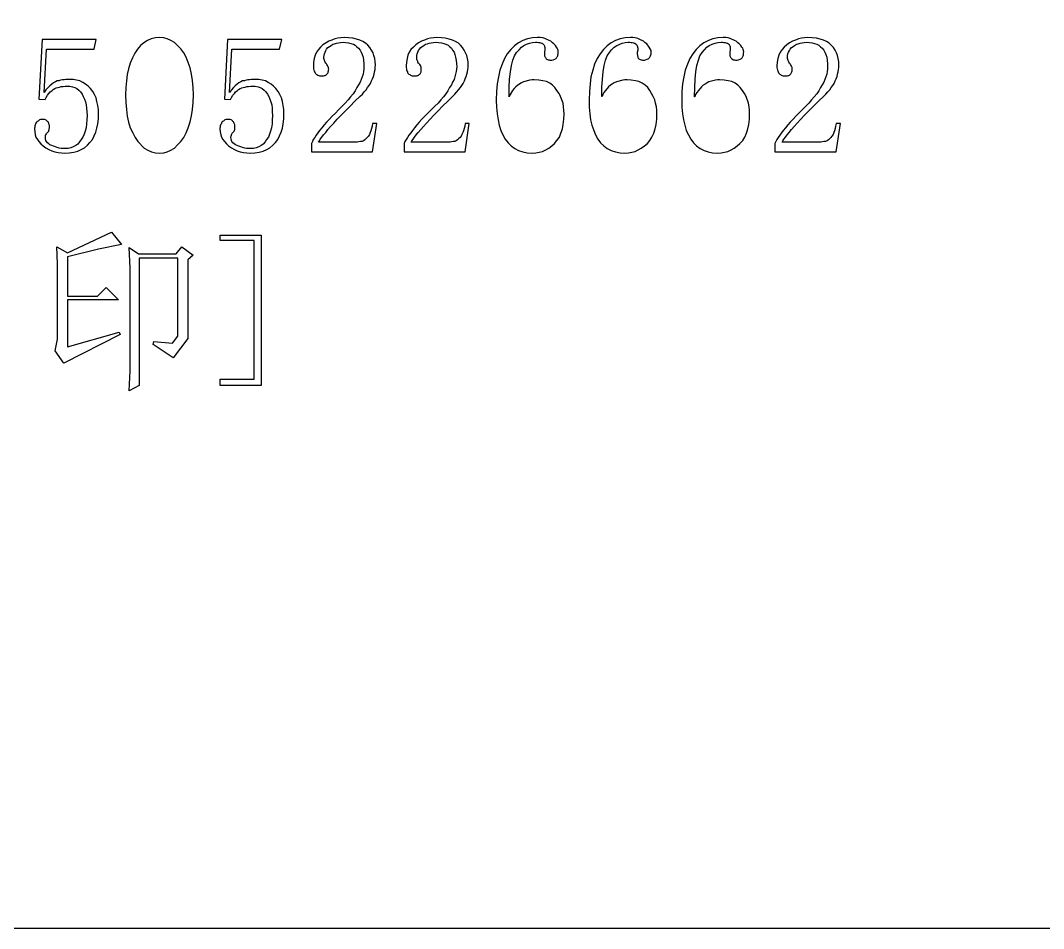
# Model space of a CAD drawing. Extents: x -275 to 275, y -225 to 225.
# Drawn here: x -241.34 to -207.62, y -225 to -195.06 of the extents above; entities that cross this region are included whole.
import ezdxf

# ---------------------------------------------------------------- set-up
doc = ezdxf.new("R2010")
doc.units = 0
doc.header["$MEASUREMENT"] = 0
doc.layers.get('0').update_dxf_attribs({"linetype": 'CONTINUOUS'})

msp = doc.modelspace()

# ---------------------------------------------------------------- linework, layer by layer
msp.add_lwpolyline([(-275.000039, 224, -0.414214), (-274.000039, 225), (-274.000039, 225), (273.999961, 225), (273.999961, 225, -0.414214), (274.999941, 224), (274.999941, 224), (274.999941, -224), (274.999941, -224, -0.414214), (273.999961, -225), (273.999961, -225), (-274.000039, -225), (-274.000039, -225, -0.414214), (-275.000039, -224), (-275.000039, -224), (-275.000039, 224)], format="xyb")
for points in [[(-239.6, -197.01), (-239.71, -197.01), (-239.71, -197.01), (-239.78, -197.01), (-239.78, -197.01), (-239.84, -197.01), (-239.84, -197.01), (-239.9, -197.02), (-239.9, -197.02), (-239.96, -197.02), (-239.96, -197.02), (-240.02, -197.03), (-240.02, -197.03), (-240.07, -197.05), (-240.07, -197.05), (-240.13, -197.06), (-240.13, -197.06), (-240.19, -197.09), (-240.19, -197.09), (-240.25, -197.12), (-240.25, -197.12), (-240.31, -197.16), (-240.31, -197.16), (-240.37, -197.22), (-240.37, -197.22), (-240.43, -197.28), (-240.43, -197.28), (-240.5, -197.35), (-240.5, -197.35), (-240.56, -197.44), (-240.56, -197.44), (-240.48, -196.01), (-240.48, -196.01), (-238.91, -196.01), (-238.91, -196.01), (-238.84, -195.69), (-238.84, -195.69), (-240.63, -195.69), (-240.63, -195.69), (-240.73, -197.66), (-240.73, -197.66), (-240.53, -197.67), (-240.53, -197.67), (-240.49, -197.6), (-240.49, -197.6), (-240.45, -197.53), (-240.45, -197.53), (-240.41, -197.47), (-240.41, -197.47), (-240.36, -197.42), (-240.36, -197.42), (-240.31, -197.38), (-240.31, -197.38), (-240.26, -197.34), (-240.26, -197.34), (-240.21, -197.31), (-240.21, -197.31), (-240.16, -197.29), (-240.16, -197.29), (-240.11, -197.27), (-240.11, -197.27), (-240.05, -197.26), (-240.05, -197.26), (-240, -197.24), (-240, -197.24), (-239.93, -197.24), (-239.93, -197.24), (-239.87, -197.23), (-239.87, -197.23), (-239.8, -197.23), (-239.8, -197.23), (-239.71, -197.23), (-239.71, -197.23), (-239.63, -197.25), (-239.63, -197.25), (-239.55, -197.28), (-239.55, -197.28), (-239.48, -197.31), (-239.48, -197.31), (-239.42, -197.36), (-239.42, -197.36), (-239.36, -197.42), (-239.36, -197.42), (-239.31, -197.49), (-239.31, -197.49), (-239.27, -197.57), (-239.27, -197.57), (-239.23, -197.66), (-239.23, -197.66), (-239.2, -197.75), (-239.2, -197.75), (-239.17, -197.85), (-239.17, -197.85), (-239.16, -197.96), (-239.16, -197.96), (-239.15, -198.08), (-239.15, -198.08), (-239.14, -198.2), (-239.14, -198.2), (-239.15, -198.34), (-239.15, -198.34), (-239.16, -198.47), (-239.16, -198.47), (-239.18, -198.6), (-239.18, -198.6), (-239.21, -198.71), (-239.21, -198.71), (-239.24, -198.81), (-239.24, -198.81), (-239.29, -198.91), (-239.29, -198.91), (-239.34, -198.99), (-239.34, -198.99), (-239.39, -199.07), (-239.39, -199.07), (-239.45, -199.14), (-239.45, -199.14), (-239.52, -199.19), (-239.52, -199.19), (-239.6, -199.23), (-239.6, -199.23), (-239.68, -199.26), (-239.68, -199.26), (-239.77, -199.28), (-239.77, -199.28), (-239.87, -199.28), (-239.87, -199.28), (-239.93, -199.28), (-239.93, -199.28), (-240, -199.28), (-240, -199.28), (-240.06, -199.27), (-240.06, -199.27), (-240.13, -199.25), (-240.13, -199.25), (-240.19, -199.23), (-240.19, -199.23), (-240.25, -199.21), (-240.25, -199.21), (-240.31, -199.19), (-240.31, -199.19), (-240.37, -199.16), (-240.37, -199.16), (-240.41, -199.13), (-240.41, -199.13), (-240.45, -199.1), (-240.45, -199.1), (-240.48, -199.06), (-240.48, -199.06), (-240.5, -199.02), (-240.5, -199.02), (-240.51, -198.97), (-240.51, -198.97), (-240.52, -198.92), (-240.52, -198.92), (-240.52, -198.9), (-240.52, -198.9), (-240.51, -198.88), (-240.51, -198.88), (-240.51, -198.85), (-240.51, -198.85), (-240.5, -198.83), (-240.5, -198.83), (-240.48, -198.8), (-240.48, -198.8), (-240.47, -198.78), (-240.47, -198.78), (-240.45, -198.76), (-240.45, -198.76), (-240.43, -198.74), (-240.43, -198.74), (-240.41, -198.71), (-240.41, -198.71), (-240.4, -198.69), (-240.4, -198.69), (-240.39, -198.66), (-240.39, -198.66), (-240.39, -198.63), (-240.39, -198.63), (-240.38, -198.6), (-240.38, -198.6), (-240.38, -198.56), (-240.38, -198.56), (-240.38, -198.54), (-240.38, -198.54), (-240.38, -198.52), (-240.38, -198.52), (-240.39, -198.5), (-240.39, -198.5), (-240.4, -198.48), (-240.4, -198.48), (-240.41, -198.46), (-240.41, -198.46), (-240.42, -198.43), (-240.42, -198.43), (-240.43, -198.41), (-240.43, -198.41), (-240.45, -198.39), (-240.45, -198.39), (-240.47, -198.37), (-240.47, -198.37), (-240.49, -198.35), (-240.49, -198.35), (-240.51, -198.34), (-240.51, -198.34), (-240.54, -198.33), (-240.54, -198.33), (-240.57, -198.33), (-240.57, -198.33), (-240.6, -198.33), (-240.6, -198.33), (-240.64, -198.33), (-240.64, -198.33), (-240.68, -198.33), (-240.68, -198.33), (-240.71, -198.34), (-240.71, -198.34), (-240.74, -198.36), (-240.74, -198.36), (-240.76, -198.38), (-240.76, -198.38), (-240.79, -198.4), (-240.79, -198.4), (-240.81, -198.42), (-240.81, -198.42), (-240.83, -198.45), (-240.83, -198.45), (-240.84, -198.48), (-240.84, -198.48), (-240.86, -198.51), (-240.86, -198.51), (-240.87, -198.54), (-240.87, -198.54), (-240.87, -198.58), (-240.87, -198.58), (-240.88, -198.61), (-240.88, -198.61), (-240.88, -198.64), (-240.88, -198.64), (-240.87, -198.74), (-240.87, -198.74), (-240.86, -198.83), (-240.86, -198.83), (-240.83, -198.91), (-240.83, -198.91), (-240.78, -198.99), (-240.78, -198.99), (-240.73, -199.06), (-240.73, -199.06), (-240.67, -199.13), (-240.67, -199.13), (-240.59, -199.2), (-240.59, -199.2), (-240.5, -199.26), (-240.5, -199.26), (-240.41, -199.32), (-240.41, -199.32), (-240.31, -199.36), (-240.31, -199.36), (-240.21, -199.39), (-240.21, -199.39), (-240.1, -199.42), (-240.1, -199.42), (-239.99, -199.43), (-239.99, -199.43), (-239.88, -199.44), (-239.88, -199.44), (-239.73, -199.43), (-239.73, -199.43), (-239.58, -199.41), (-239.58, -199.41), (-239.45, -199.37), (-239.45, -199.37), (-239.34, -199.32), (-239.34, -199.32), (-239.23, -199.26), (-239.23, -199.26), (-239.13, -199.18), (-239.13, -199.18), (-239.05, -199.09), (-239.05, -199.09), (-238.97, -198.99), (-238.97, -198.99), (-238.91, -198.87), (-238.91, -198.87), (-238.86, -198.75), (-238.86, -198.75), (-238.82, -198.61), (-238.82, -198.61), (-238.79, -198.47), (-238.79, -198.47), (-238.77, -198.31), (-238.77, -198.31), (-238.77, -198.14), (-238.77, -198.14), (-238.77, -198), (-238.77, -198), (-238.79, -197.87), (-238.79, -197.87), (-238.82, -197.74), (-238.82, -197.74), (-238.85, -197.62), (-238.85, -197.62), (-238.9, -197.51), (-238.9, -197.51), (-238.96, -197.41), (-238.96, -197.41), (-239.03, -197.31), (-239.03, -197.31), (-239.11, -197.23), (-239.11, -197.23), (-239.2, -197.16), (-239.2, -197.16), (-239.29, -197.11), (-239.29, -197.11), (-239.38, -197.06), (-239.38, -197.06), (-239.49, -197.03), (-239.49, -197.03), (-239.6, -197.01)], [(-236.75, -195.63), (-236.89, -195.64), (-236.89, -195.64), (-237.03, -195.67), (-237.03, -195.67), (-237.15, -195.73), (-237.15, -195.73), (-237.27, -195.8), (-237.27, -195.8), (-237.38, -195.89), (-237.38, -195.89), (-237.48, -196.01), (-237.48, -196.01), (-237.57, -196.14), (-237.57, -196.14), (-237.65, -196.3), (-237.65, -196.3), (-237.72, -196.47), (-237.72, -196.47), (-237.78, -196.66), (-237.78, -196.66), (-237.82, -196.85), (-237.82, -196.85), (-237.85, -197.06), (-237.85, -197.06), (-237.87, -197.28), (-237.87, -197.28), (-237.88, -197.52), (-237.88, -197.52), (-237.87, -197.77), (-237.87, -197.77), (-237.85, -198), (-237.85, -198), (-237.82, -198.22), (-237.82, -198.22), (-237.78, -198.42), (-237.78, -198.42), (-237.72, -198.6), (-237.72, -198.6), (-237.64, -198.77), (-237.64, -198.77), (-237.56, -198.92), (-237.56, -198.92), (-237.47, -199.06), (-237.47, -199.06), (-237.26, -199.27), (-237.26, -199.27), (-237.14, -199.34), (-237.14, -199.34), (-237.02, -199.39), (-237.02, -199.39), (-236.89, -199.43), (-236.89, -199.43), (-236.75, -199.44), (-236.75, -199.44), (-236.62, -199.43), (-236.62, -199.43), (-236.5, -199.39), (-236.5, -199.39), (-236.38, -199.34), (-236.38, -199.34), (-236.26, -199.27), (-236.26, -199.27), (-236.16, -199.17), (-236.16, -199.17), (-236.06, -199.06), (-236.06, -199.06), (-235.96, -198.92), (-235.96, -198.92), (-235.88, -198.77), (-235.88, -198.77), (-235.81, -198.6), (-235.81, -198.6), (-235.75, -198.41), (-235.75, -198.41), (-235.7, -198.21), (-235.7, -198.21), (-235.67, -198), (-235.67, -198), (-235.65, -197.77), (-235.65, -197.77), (-235.64, -197.52), (-235.64, -197.52), (-235.65, -197.27), (-235.65, -197.27), (-235.67, -197.04), (-235.67, -197.04), (-235.7, -196.83), (-235.7, -196.83), (-235.75, -196.63), (-235.75, -196.63), (-235.81, -196.45), (-235.81, -196.45), (-235.88, -196.28), (-235.88, -196.28), (-235.96, -196.13), (-235.96, -196.13), (-236.06, -196), (-236.06, -196), (-236.16, -195.89), (-236.16, -195.89), (-236.26, -195.79), (-236.26, -195.79), (-236.38, -195.72), (-236.38, -195.72), (-236.5, -195.67), (-236.5, -195.67), (-236.62, -195.64), (-236.62, -195.64), (-236.75, -195.63)], [(-233.49, -197.01), (-233.6, -197.01), (-233.6, -197.01), (-233.66, -197.01), (-233.66, -197.01), (-233.73, -197.01), (-233.73, -197.01), (-233.79, -197.02), (-233.79, -197.02), (-233.85, -197.02), (-233.85, -197.02), (-233.9, -197.03), (-233.9, -197.03), (-233.96, -197.05), (-233.96, -197.05), (-234.02, -197.06), (-234.02, -197.06), (-234.08, -197.09), (-234.08, -197.09), (-234.14, -197.12), (-234.14, -197.12), (-234.2, -197.16), (-234.2, -197.16), (-234.26, -197.22), (-234.26, -197.22), (-234.32, -197.28), (-234.32, -197.28), (-234.39, -197.35), (-234.39, -197.35), (-234.45, -197.44), (-234.45, -197.44), (-234.37, -196.01), (-234.37, -196.01), (-232.8, -196.01), (-232.8, -196.01), (-232.73, -195.69), (-232.73, -195.69), (-234.52, -195.69), (-234.52, -195.69), (-234.62, -197.66), (-234.62, -197.66), (-234.42, -197.67), (-234.42, -197.67), (-234.38, -197.6), (-234.38, -197.6), (-234.34, -197.53), (-234.34, -197.53), (-234.29, -197.47), (-234.29, -197.47), (-234.25, -197.42), (-234.25, -197.42), (-234.2, -197.38), (-234.2, -197.38), (-234.15, -197.34), (-234.15, -197.34), (-234.1, -197.31), (-234.1, -197.31), (-234.05, -197.29), (-234.05, -197.29), (-234, -197.27), (-234, -197.27), (-233.94, -197.26), (-233.94, -197.26), (-233.88, -197.24), (-233.88, -197.24), (-233.82, -197.24), (-233.82, -197.24), (-233.75, -197.23), (-233.75, -197.23), (-233.68, -197.23), (-233.68, -197.23), (-233.6, -197.23), (-233.6, -197.23), (-233.51, -197.25), (-233.51, -197.25), (-233.44, -197.28), (-233.44, -197.28), (-233.37, -197.31), (-233.37, -197.31), (-233.31, -197.36), (-233.31, -197.36), (-233.25, -197.42), (-233.25, -197.42), (-233.2, -197.49), (-233.2, -197.49), (-233.15, -197.57), (-233.15, -197.57), (-233.12, -197.66), (-233.12, -197.66), (-233.09, -197.75), (-233.09, -197.75), (-233.06, -197.85), (-233.06, -197.85), (-233.05, -197.96), (-233.05, -197.96), (-233.04, -198.08), (-233.04, -198.08), (-233.03, -198.2), (-233.03, -198.2), (-233.04, -198.34), (-233.04, -198.34), (-233.05, -198.47), (-233.05, -198.47), (-233.07, -198.6), (-233.07, -198.6), (-233.1, -198.71), (-233.1, -198.71), (-233.13, -198.81), (-233.13, -198.81), (-233.17, -198.91), (-233.17, -198.91), (-233.23, -198.99), (-233.23, -198.99), (-233.28, -199.07), (-233.28, -199.07), (-233.34, -199.14), (-233.34, -199.14), (-233.41, -199.19), (-233.41, -199.19), (-233.49, -199.23), (-233.49, -199.23), (-233.57, -199.26), (-233.57, -199.26), (-233.66, -199.28), (-233.66, -199.28), (-233.75, -199.28), (-233.75, -199.28), (-233.82, -199.28), (-233.82, -199.28), (-233.89, -199.28), (-233.89, -199.28), (-233.95, -199.27), (-233.95, -199.27), (-234.02, -199.25), (-234.02, -199.25), (-234.08, -199.23), (-234.08, -199.23), (-234.14, -199.21), (-234.14, -199.21), (-234.2, -199.19), (-234.2, -199.19), (-234.25, -199.16), (-234.25, -199.16), (-234.3, -199.13), (-234.3, -199.13), (-234.34, -199.1), (-234.34, -199.1), (-234.37, -199.06), (-234.37, -199.06), (-234.39, -199.02), (-234.39, -199.02), (-234.4, -198.97), (-234.4, -198.97), (-234.41, -198.92), (-234.41, -198.92), (-234.41, -198.9), (-234.41, -198.9), (-234.4, -198.88), (-234.4, -198.88), (-234.39, -198.85), (-234.39, -198.85), (-234.38, -198.83), (-234.38, -198.83), (-234.37, -198.8), (-234.37, -198.8), (-234.36, -198.78), (-234.36, -198.78), (-234.34, -198.76), (-234.34, -198.76), (-234.32, -198.74), (-234.32, -198.74), (-234.3, -198.71), (-234.3, -198.71), (-234.29, -198.69), (-234.29, -198.69), (-234.28, -198.66), (-234.28, -198.66), (-234.27, -198.63), (-234.27, -198.63), (-234.27, -198.6), (-234.27, -198.6), (-234.27, -198.56), (-234.27, -198.56), (-234.27, -198.54), (-234.27, -198.54), (-234.27, -198.52), (-234.27, -198.52), (-234.28, -198.5), (-234.28, -198.5), (-234.29, -198.48), (-234.29, -198.48), (-234.3, -198.46), (-234.3, -198.46), (-234.31, -198.43), (-234.31, -198.43), (-234.32, -198.41), (-234.32, -198.41), (-234.34, -198.39), (-234.34, -198.39), (-234.35, -198.37), (-234.35, -198.37), (-234.37, -198.35), (-234.37, -198.35), (-234.4, -198.34), (-234.4, -198.34), (-234.43, -198.33), (-234.43, -198.33), (-234.46, -198.33), (-234.46, -198.33), (-234.49, -198.33), (-234.49, -198.33), (-234.53, -198.33), (-234.53, -198.33), (-234.56, -198.33), (-234.56, -198.33), (-234.6, -198.34), (-234.6, -198.34), (-234.63, -198.36), (-234.63, -198.36), (-234.65, -198.38), (-234.65, -198.38), (-234.68, -198.4), (-234.68, -198.4), (-234.7, -198.42), (-234.7, -198.42), (-234.72, -198.45), (-234.72, -198.45), (-234.73, -198.48), (-234.73, -198.48), (-234.75, -198.51), (-234.75, -198.51), (-234.76, -198.54), (-234.76, -198.54), (-234.76, -198.58), (-234.76, -198.58), (-234.77, -198.61), (-234.77, -198.61), (-234.77, -198.64), (-234.77, -198.64), (-234.76, -198.74), (-234.76, -198.74), (-234.74, -198.83), (-234.74, -198.83), (-234.71, -198.91), (-234.71, -198.91), (-234.67, -198.99), (-234.67, -198.99), (-234.62, -199.06), (-234.62, -199.06), (-234.55, -199.13), (-234.55, -199.13), (-234.48, -199.2), (-234.48, -199.2), (-234.39, -199.26), (-234.39, -199.26), (-234.29, -199.32), (-234.29, -199.32), (-234.2, -199.36), (-234.2, -199.36), (-234.1, -199.39), (-234.1, -199.39), (-233.99, -199.42), (-233.99, -199.42), (-233.88, -199.43), (-233.88, -199.43), (-233.77, -199.44), (-233.77, -199.44), (-233.62, -199.43), (-233.62, -199.43), (-233.47, -199.41), (-233.47, -199.41), (-233.34, -199.37), (-233.34, -199.37), (-233.22, -199.32), (-233.22, -199.32), (-233.12, -199.26), (-233.12, -199.26), (-233.02, -199.18), (-233.02, -199.18), (-232.93, -199.09), (-232.93, -199.09), (-232.86, -198.99), (-232.86, -198.99), (-232.8, -198.87), (-232.8, -198.87), (-232.75, -198.75), (-232.75, -198.75), (-232.71, -198.61), (-232.71, -198.61), (-232.68, -198.47), (-232.68, -198.47), (-232.66, -198.31), (-232.66, -198.31), (-232.66, -198.14), (-232.66, -198.14), (-232.66, -198), (-232.66, -198), (-232.68, -197.87), (-232.68, -197.87), (-232.71, -197.74), (-232.71, -197.74), (-232.74, -197.62), (-232.74, -197.62), (-232.79, -197.51), (-232.79, -197.51), (-232.85, -197.41), (-232.85, -197.41), (-232.92, -197.31), (-232.92, -197.31), (-233, -197.23), (-233, -197.23), (-233.08, -197.16), (-233.08, -197.16), (-233.18, -197.11), (-233.18, -197.11), (-233.27, -197.06), (-233.27, -197.06), (-233.38, -197.03), (-233.38, -197.03), (-233.49, -197.01)], [(-230.02, -196.48), (-230.02, -196.59), (-230.02, -196.59), (-230.02, -196.67), (-230.02, -196.67), (-230.03, -196.75), (-230.03, -196.75), (-230.05, -196.84), (-230.05, -196.84), (-230.08, -196.92), (-230.08, -196.92), (-230.11, -197.01), (-230.11, -197.01), (-230.15, -197.1), (-230.15, -197.1), (-230.2, -197.19), (-230.2, -197.19), (-230.25, -197.28), (-230.25, -197.28), (-230.31, -197.38), (-230.31, -197.38), (-230.38, -197.48), (-230.38, -197.48), (-230.46, -197.58), (-230.46, -197.58), (-230.54, -197.68), (-230.54, -197.68), (-230.64, -197.79), (-230.64, -197.79), (-230.74, -197.89), (-230.74, -197.89), (-230.86, -198.01), (-230.86, -198.01), (-230.96, -198.12), (-230.96, -198.12), (-231.07, -198.22), (-231.07, -198.22), (-231.16, -198.32), (-231.16, -198.32), (-231.25, -198.42), (-231.25, -198.42), (-231.33, -198.51), (-231.33, -198.51), (-231.41, -198.6), (-231.41, -198.6), (-231.48, -198.69), (-231.48, -198.69), (-231.54, -198.77), (-231.54, -198.77), (-231.59, -198.85), (-231.59, -198.85), (-231.64, -198.92), (-231.64, -198.92), (-231.69, -198.99), (-231.69, -198.99), (-231.72, -199.06), (-231.72, -199.06), (-231.75, -199.12), (-231.75, -199.12), (-231.75, -199.39), (-231.75, -199.39), (-229.74, -199.39), (-229.74, -199.39), (-229.6, -198.46), (-229.6, -198.46), (-229.74, -198.46), (-229.74, -198.46), (-229.75, -198.55), (-229.75, -198.55), (-229.77, -198.63), (-229.77, -198.63), (-229.79, -198.7), (-229.79, -198.7), (-229.82, -198.76), (-229.82, -198.76), (-229.84, -198.82), (-229.84, -198.82), (-229.87, -198.88), (-229.87, -198.88), (-229.91, -198.92), (-229.91, -198.92), (-229.95, -198.96), (-229.95, -198.96), (-229.99, -199), (-229.99, -199), (-230.04, -199.03), (-230.04, -199.03), (-230.08, -199.05), (-230.08, -199.05), (-230.13, -199.06), (-230.13, -199.06), (-230.19, -199.07), (-230.19, -199.07), (-230.24, -199.08), (-230.24, -199.08), (-231.52, -199.08), (-231.52, -199.08), (-231.49, -199.03), (-231.49, -199.03), (-231.46, -198.98), (-231.46, -198.98), (-231.41, -198.91), (-231.41, -198.91), (-231.35, -198.84), (-231.35, -198.84), (-231.28, -198.76), (-231.28, -198.76), (-231.21, -198.66), (-231.21, -198.66), (-231.12, -198.56), (-231.12, -198.56), (-231.01, -198.45), (-231.01, -198.45), (-230.9, -198.32), (-230.9, -198.32), (-230.77, -198.19), (-230.77, -198.19), (-230.63, -198.04), (-230.63, -198.04), (-230.48, -197.89), (-230.48, -197.89), (-230.32, -197.73), (-230.32, -197.73), (-230.14, -197.56), (-230.14, -197.56), (-230.07, -197.49), (-230.07, -197.49), (-230.01, -197.42), (-230.01, -197.42), (-229.95, -197.35), (-229.95, -197.35), (-229.9, -197.28), (-229.9, -197.28), (-229.85, -197.21), (-229.85, -197.21), (-229.81, -197.14), (-229.81, -197.14), (-229.77, -197.06), (-229.77, -197.06), (-229.74, -196.99), (-229.74, -196.99), (-229.71, -196.91), (-229.71, -196.91), (-229.68, -196.84), (-229.68, -196.84), (-229.67, -196.76), (-229.67, -196.76), (-229.65, -196.68), (-229.65, -196.68), (-229.65, -196.61), (-229.65, -196.61), (-229.64, -196.53), (-229.64, -196.53), (-229.65, -196.43), (-229.65, -196.43), (-229.66, -196.32), (-229.66, -196.32), (-229.69, -196.22), (-229.69, -196.22), (-229.72, -196.13), (-229.72, -196.13), (-229.77, -196.04), (-229.77, -196.04), (-229.83, -195.96), (-229.83, -195.96), (-229.89, -195.88), (-229.89, -195.88), (-229.97, -195.81), (-229.97, -195.81), (-230.06, -195.76), (-230.06, -195.76), (-230.16, -195.71), (-230.16, -195.71), (-230.27, -195.68), (-230.27, -195.68), (-230.39, -195.65), (-230.39, -195.65), (-230.53, -195.64), (-230.53, -195.64), (-230.67, -195.63), (-230.67, -195.63), (-230.78, -195.64), (-230.78, -195.64), (-230.88, -195.65), (-230.88, -195.65), (-230.98, -195.67), (-230.98, -195.67), (-231.08, -195.71), (-231.08, -195.71), (-231.18, -195.75), (-231.18, -195.75), (-231.27, -195.8), (-231.27, -195.8), (-231.37, -195.87), (-231.37, -195.87), (-231.45, -195.94), (-231.45, -195.94), (-231.52, -196.02), (-231.52, -196.02), (-231.58, -196.11), (-231.58, -196.11), (-231.63, -196.21), (-231.63, -196.21), (-231.66, -196.32), (-231.66, -196.32), (-231.68, -196.44), (-231.68, -196.44), (-231.68, -196.56), (-231.68, -196.56), (-231.68, -196.61), (-231.68, -196.61), (-231.68, -196.66), (-231.68, -196.66), (-231.67, -196.7), (-231.67, -196.7), (-231.66, -196.73), (-231.66, -196.73), (-231.65, -196.76), (-231.65, -196.76), (-231.63, -196.79), (-231.63, -196.79), (-231.62, -196.81), (-231.62, -196.81), (-231.59, -196.83), (-231.59, -196.83), (-231.57, -196.85), (-231.57, -196.85), (-231.54, -196.87), (-231.54, -196.87), (-231.51, -196.88), (-231.51, -196.88), (-231.48, -196.89), (-231.48, -196.89), (-231.45, -196.89), (-231.45, -196.89), (-231.41, -196.89), (-231.41, -196.89), (-231.38, -196.89), (-231.38, -196.89), (-231.35, -196.89), (-231.35, -196.89), (-231.32, -196.88), (-231.32, -196.88), (-231.3, -196.88), (-231.3, -196.88), (-231.28, -196.87), (-231.28, -196.87), (-231.26, -196.85), (-231.26, -196.85), (-231.24, -196.84), (-231.24, -196.84), (-231.23, -196.82), (-231.23, -196.82), (-231.21, -196.8), (-231.21, -196.8), (-231.2, -196.78), (-231.2, -196.78), (-231.2, -196.76), (-231.2, -196.76), (-231.19, -196.73), (-231.19, -196.73), (-231.19, -196.7), (-231.19, -196.7), (-231.18, -196.67), (-231.18, -196.67), (-231.19, -196.65), (-231.19, -196.65), (-231.19, -196.62), (-231.19, -196.62), (-231.2, -196.6), (-231.2, -196.6), (-231.21, -196.57), (-231.21, -196.57), (-231.22, -196.55), (-231.22, -196.55), (-231.24, -196.52), (-231.24, -196.52), (-231.25, -196.49), (-231.25, -196.49), (-231.28, -196.47), (-231.28, -196.47), (-231.3, -196.44), (-231.3, -196.44), (-231.31, -196.41), (-231.31, -196.41), (-231.32, -196.38), (-231.32, -196.38), (-231.33, -196.35), (-231.33, -196.35), (-231.34, -196.32), (-231.34, -196.32), (-231.34, -196.28), (-231.34, -196.28), (-231.33, -196.22), (-231.33, -196.22), (-231.32, -196.16), (-231.32, -196.16), (-231.3, -196.11), (-231.3, -196.11), (-231.28, -196.06), (-231.28, -196.06), (-231.25, -196.01), (-231.25, -196.01), (-231.21, -195.96), (-231.21, -195.96), (-231.16, -195.92), (-231.16, -195.92), (-231.1, -195.89), (-231.1, -195.89), (-231.05, -195.85), (-231.05, -195.85), (-230.99, -195.83), (-230.99, -195.83), (-230.92, -195.81), (-230.92, -195.81), (-230.86, -195.8), (-230.86, -195.8), (-230.79, -195.79), (-230.79, -195.79), (-230.71, -195.78), (-230.71, -195.78), (-230.62, -195.79), (-230.62, -195.79), (-230.53, -195.8), (-230.53, -195.8), (-230.45, -195.82), (-230.45, -195.82), (-230.37, -195.85), (-230.37, -195.85), (-230.31, -195.88), (-230.31, -195.88), (-230.25, -195.93), (-230.25, -195.93), (-230.2, -195.98), (-230.2, -195.98), (-230.15, -196.04), (-230.15, -196.04), (-230.11, -196.11), (-230.11, -196.11), (-230.08, -196.19), (-230.08, -196.19), (-230.05, -196.28), (-230.05, -196.28), (-230.03, -196.38), (-230.03, -196.38), (-230.02, -196.48)], [(-226.97, -196.48), (-226.96, -196.59), (-226.96, -196.59), (-226.97, -196.67), (-226.97, -196.67), (-226.98, -196.75), (-226.98, -196.75), (-227, -196.84), (-227, -196.84), (-227.02, -196.92), (-227.02, -196.92), (-227.05, -197.01), (-227.05, -197.01), (-227.1, -197.1), (-227.1, -197.1), (-227.14, -197.19), (-227.14, -197.19), (-227.2, -197.28), (-227.2, -197.28), (-227.26, -197.38), (-227.26, -197.38), (-227.32, -197.48), (-227.32, -197.48), (-227.4, -197.58), (-227.4, -197.58), (-227.49, -197.68), (-227.49, -197.68), (-227.58, -197.79), (-227.58, -197.79), (-227.68, -197.89), (-227.68, -197.89), (-227.8, -198.01), (-227.8, -198.01), (-227.91, -198.12), (-227.91, -198.12), (-228.01, -198.22), (-228.01, -198.22), (-228.11, -198.32), (-228.11, -198.32), (-228.2, -198.42), (-228.2, -198.42), (-228.28, -198.51), (-228.28, -198.51), (-228.35, -198.6), (-228.35, -198.6), (-228.42, -198.69), (-228.42, -198.69), (-228.48, -198.77), (-228.48, -198.77), (-228.54, -198.85), (-228.54, -198.85), (-228.59, -198.92), (-228.59, -198.92), (-228.63, -198.99), (-228.63, -198.99), (-228.67, -199.06), (-228.67, -199.06), (-228.7, -199.12), (-228.7, -199.12), (-228.7, -199.39), (-228.7, -199.39), (-226.68, -199.39), (-226.68, -199.39), (-226.55, -198.46), (-226.55, -198.46), (-226.68, -198.46), (-226.68, -198.46), (-226.7, -198.55), (-226.7, -198.55), (-226.72, -198.63), (-226.72, -198.63), (-226.74, -198.7), (-226.74, -198.7), (-226.76, -198.76), (-226.76, -198.76), (-226.79, -198.82), (-226.79, -198.82), (-226.82, -198.88), (-226.82, -198.88), (-226.85, -198.92), (-226.85, -198.92), (-226.89, -198.96), (-226.89, -198.96), (-226.94, -199), (-226.94, -199), (-226.98, -199.03), (-226.98, -199.03), (-227.03, -199.05), (-227.03, -199.05), (-227.08, -199.06), (-227.08, -199.06), (-227.13, -199.07), (-227.13, -199.07), (-227.18, -199.08), (-227.18, -199.08), (-228.46, -199.08), (-228.46, -199.08), (-228.44, -199.03), (-228.44, -199.03), (-228.4, -198.98), (-228.4, -198.98), (-228.35, -198.91), (-228.35, -198.91), (-228.3, -198.84), (-228.3, -198.84), (-228.23, -198.76), (-228.23, -198.76), (-228.15, -198.66), (-228.15, -198.66), (-228.06, -198.56), (-228.06, -198.56), (-227.96, -198.45), (-227.96, -198.45), (-227.84, -198.32), (-227.84, -198.32), (-227.72, -198.19), (-227.72, -198.19), (-227.58, -198.04), (-227.58, -198.04), (-227.43, -197.89), (-227.43, -197.89), (-227.26, -197.73), (-227.26, -197.73), (-227.09, -197.56), (-227.09, -197.56), (-227.02, -197.49), (-227.02, -197.49), (-226.96, -197.42), (-226.96, -197.42), (-226.9, -197.35), (-226.9, -197.35), (-226.84, -197.28), (-226.84, -197.28), (-226.79, -197.21), (-226.79, -197.21), (-226.75, -197.14), (-226.75, -197.14), (-226.71, -197.06), (-226.71, -197.06), (-226.68, -196.99), (-226.68, -196.99), (-226.65, -196.91), (-226.65, -196.91), (-226.63, -196.84), (-226.63, -196.84), (-226.61, -196.76), (-226.61, -196.76), (-226.6, -196.68), (-226.6, -196.68), (-226.59, -196.61), (-226.59, -196.61), (-226.59, -196.53), (-226.59, -196.53), (-226.59, -196.43), (-226.59, -196.43), (-226.61, -196.32), (-226.61, -196.32), (-226.63, -196.22), (-226.63, -196.22), (-226.67, -196.13), (-226.67, -196.13), (-226.72, -196.04), (-226.72, -196.04), (-226.77, -195.96), (-226.77, -195.96), (-226.84, -195.88), (-226.84, -195.88), (-226.91, -195.81), (-226.91, -195.81), (-227, -195.76), (-227, -195.76), (-227.1, -195.71), (-227.1, -195.71), (-227.21, -195.68), (-227.21, -195.68), (-227.34, -195.65), (-227.34, -195.65), (-227.47, -195.64), (-227.47, -195.64), (-227.62, -195.63), (-227.62, -195.63), (-227.72, -195.64), (-227.72, -195.64), (-227.83, -195.65), (-227.83, -195.65), (-227.93, -195.67), (-227.93, -195.67), (-228.03, -195.71), (-228.03, -195.71), (-228.12, -195.75), (-228.12, -195.75), (-228.22, -195.8), (-228.22, -195.8), (-228.31, -195.87), (-228.31, -195.87), (-228.39, -195.94), (-228.39, -195.94), (-228.47, -196.02), (-228.47, -196.02), (-228.53, -196.11), (-228.53, -196.11), (-228.57, -196.21), (-228.57, -196.21), (-228.6, -196.32), (-228.6, -196.32), (-228.62, -196.44), (-228.62, -196.44), (-228.63, -196.56), (-228.63, -196.56), (-228.63, -196.61), (-228.63, -196.61), (-228.62, -196.66), (-228.62, -196.66), (-228.62, -196.7), (-228.62, -196.7), (-228.61, -196.73), (-228.61, -196.73), (-228.59, -196.76), (-228.59, -196.76), (-228.58, -196.79), (-228.58, -196.79), (-228.56, -196.81), (-228.56, -196.81), (-228.54, -196.83), (-228.54, -196.83), (-228.51, -196.85), (-228.51, -196.85), (-228.49, -196.87), (-228.49, -196.87), (-228.46, -196.88), (-228.46, -196.88), (-228.43, -196.89), (-228.43, -196.89), (-228.39, -196.89), (-228.39, -196.89), (-228.35, -196.89), (-228.35, -196.89), (-228.32, -196.89), (-228.32, -196.89), (-228.29, -196.89), (-228.29, -196.89), (-228.27, -196.88), (-228.27, -196.88), (-228.24, -196.88), (-228.24, -196.88), (-228.22, -196.87), (-228.22, -196.87), (-228.2, -196.85), (-228.2, -196.85), (-228.18, -196.84), (-228.18, -196.84), (-228.17, -196.82), (-228.17, -196.82), (-228.16, -196.8), (-228.16, -196.8), (-228.15, -196.78), (-228.15, -196.78), (-228.14, -196.76), (-228.14, -196.76), (-228.13, -196.73), (-228.13, -196.73), (-228.13, -196.7), (-228.13, -196.7), (-228.13, -196.67), (-228.13, -196.67), (-228.13, -196.65), (-228.13, -196.65), (-228.14, -196.62), (-228.14, -196.62), (-228.14, -196.6), (-228.14, -196.6), (-228.15, -196.57), (-228.15, -196.57), (-228.16, -196.55), (-228.16, -196.55), (-228.18, -196.52), (-228.18, -196.52), (-228.2, -196.49), (-228.2, -196.49), (-228.22, -196.47), (-228.22, -196.47), (-228.24, -196.44), (-228.24, -196.44), (-228.25, -196.41), (-228.25, -196.41), (-228.27, -196.38), (-228.27, -196.38), (-228.28, -196.35), (-228.28, -196.35), (-228.28, -196.32), (-228.28, -196.32), (-228.28, -196.28), (-228.28, -196.28), (-228.28, -196.22), (-228.28, -196.22), (-228.27, -196.16), (-228.27, -196.16), (-228.25, -196.11), (-228.25, -196.11), (-228.22, -196.06), (-228.22, -196.06), (-228.19, -196.01), (-228.19, -196.01), (-228.15, -195.96), (-228.15, -195.96), (-228.1, -195.92), (-228.1, -195.92), (-228.05, -195.89), (-228.05, -195.89), (-227.99, -195.85), (-227.99, -195.85), (-227.93, -195.83), (-227.93, -195.83), (-227.87, -195.81), (-227.87, -195.81), (-227.8, -195.8), (-227.8, -195.8), (-227.73, -195.79), (-227.73, -195.79), (-227.66, -195.78), (-227.66, -195.78), (-227.56, -195.79), (-227.56, -195.79), (-227.47, -195.8), (-227.47, -195.8), (-227.39, -195.82), (-227.39, -195.82), (-227.32, -195.85), (-227.32, -195.85), (-227.25, -195.88), (-227.25, -195.88), (-227.19, -195.93), (-227.19, -195.93), (-227.14, -195.98), (-227.14, -195.98), (-227.1, -196.04), (-227.1, -196.04), (-227.05, -196.11), (-227.05, -196.11), (-227.02, -196.19), (-227.02, -196.19), (-227, -196.28), (-227, -196.28), (-226.98, -196.38), (-226.98, -196.38), (-226.97, -196.48)], [(-224.21, -195.63), (-224.3, -195.63), (-224.3, -195.63), (-224.47, -195.64), (-224.47, -195.64), (-224.63, -195.67), (-224.63, -195.67), (-224.79, -195.73), (-224.79, -195.73), (-224.93, -195.8), (-224.93, -195.8), (-225.06, -195.9), (-225.06, -195.9), (-225.18, -196.02), (-225.18, -196.02), (-225.3, -196.16), (-225.3, -196.16), (-225.39, -196.32), (-225.39, -196.32), (-225.47, -196.5), (-225.47, -196.5), (-225.54, -196.7), (-225.54, -196.7), (-225.59, -196.92), (-225.59, -196.92), (-225.63, -197.15), (-225.63, -197.15), (-225.65, -197.41), (-225.65, -197.41), (-225.66, -197.69), (-225.66, -197.69), (-225.65, -197.92), (-225.65, -197.92), (-225.63, -198.14), (-225.63, -198.14), (-225.6, -198.34), (-225.6, -198.34), (-225.56, -198.52), (-225.56, -198.52), (-225.51, -198.69), (-225.51, -198.69), (-225.44, -198.84), (-225.44, -198.84), (-225.37, -198.98), (-225.37, -198.98), (-225.27, -199.1), (-225.27, -199.1), (-225.17, -199.2), (-225.17, -199.2), (-225.05, -199.29), (-225.05, -199.29), (-224.93, -199.35), (-224.93, -199.35), (-224.79, -199.4), (-224.79, -199.4), (-224.64, -199.43), (-224.64, -199.43), (-224.48, -199.44), (-224.48, -199.44), (-224.36, -199.43), (-224.36, -199.43), (-224.25, -199.41), (-224.25, -199.41), (-224.14, -199.38), (-224.14, -199.38), (-224.03, -199.33), (-224.03, -199.33), (-223.93, -199.27), (-223.93, -199.27), (-223.83, -199.2), (-223.83, -199.2), (-223.74, -199.12), (-223.74, -199.12), (-223.66, -199.02), (-223.66, -199.02), (-223.58, -198.91), (-223.58, -198.91), (-223.53, -198.78), (-223.53, -198.78), (-223.48, -198.64), (-223.48, -198.64), (-223.45, -198.49), (-223.45, -198.49), (-223.43, -198.32), (-223.43, -198.32), (-223.42, -198.14), (-223.42, -198.14), (-223.43, -198.02), (-223.43, -198.02), (-223.44, -197.91), (-223.44, -197.91), (-223.46, -197.79), (-223.46, -197.79), (-223.54, -197.57), (-223.54, -197.57), (-223.59, -197.47), (-223.59, -197.47), (-223.66, -197.37), (-223.66, -197.37), (-223.73, -197.28), (-223.73, -197.28), (-223.81, -197.2), (-223.81, -197.2), (-223.9, -197.13), (-223.9, -197.13), (-224.01, -197.08), (-224.01, -197.08), (-224.13, -197.05), (-224.13, -197.05), (-224.26, -197.03), (-224.26, -197.03), (-224.41, -197.02), (-224.41, -197.02), (-224.48, -197.02), (-224.48, -197.02), (-224.55, -197.03), (-224.55, -197.03), (-224.76, -197.09), (-224.76, -197.09), (-224.83, -197.12), (-224.83, -197.12), (-224.95, -197.2), (-224.95, -197.2), (-225.01, -197.25), (-225.01, -197.25), (-225.07, -197.31), (-225.07, -197.31), (-225.12, -197.37), (-225.12, -197.37), (-225.2, -197.51), (-225.2, -197.51), (-225.23, -197.58), (-225.23, -197.58), (-225.24, -197.58), (-225.24, -197.58), (-225.24, -197.28), (-225.24, -197.28), (-225.22, -197), (-225.22, -197), (-225.19, -196.76), (-225.19, -196.76), (-225.16, -196.55), (-225.16, -196.55), (-225.11, -196.37), (-225.11, -196.37), (-225.06, -196.23), (-225.06, -196.23), (-224.99, -196.12), (-224.99, -196.12), (-224.91, -196.03), (-224.91, -196.03), (-224.83, -195.95), (-224.83, -195.95), (-224.75, -195.89), (-224.75, -195.89), (-224.66, -195.85), (-224.66, -195.85), (-224.56, -195.81), (-224.56, -195.81), (-224.47, -195.79), (-224.47, -195.79), (-224.37, -195.78), (-224.37, -195.78), (-224.32, -195.78), (-224.32, -195.78), (-224.27, -195.79), (-224.27, -195.79), (-224.23, -195.79), (-224.23, -195.79), (-224.17, -195.81), (-224.17, -195.81), (-224.15, -195.81), (-224.15, -195.81), (-224.13, -195.83), (-224.13, -195.83), (-224.11, -195.84), (-224.11, -195.84), (-224.1, -195.86), (-224.1, -195.86), (-224.08, -195.88), (-224.08, -195.88), (-224.07, -195.9), (-224.07, -195.9), (-224.07, -195.93), (-224.07, -195.93), (-224.06, -195.95), (-224.06, -195.95), (-224.06, -196.07), (-224.06, -196.07), (-224.07, -196.09), (-224.07, -196.09), (-224.07, -196.23), (-224.07, -196.23), (-224.06, -196.25), (-224.06, -196.25), (-224.05, -196.28), (-224.05, -196.28), (-224.04, -196.29), (-224.04, -196.29), (-224.02, -196.33), (-224.02, -196.33), (-224, -196.34), (-224, -196.34), (-223.97, -196.35), (-223.97, -196.35), (-223.95, -196.36), (-223.95, -196.36), (-223.92, -196.36), (-223.92, -196.36), (-223.9, -196.37), (-223.9, -196.37), (-223.83, -196.37), (-223.83, -196.37), (-223.79, -196.36), (-223.79, -196.36), (-223.73, -196.34), (-223.73, -196.34), (-223.69, -196.32), (-223.69, -196.32), (-223.67, -196.3), (-223.67, -196.3), (-223.66, -196.28), (-223.66, -196.28), (-223.64, -196.25), (-223.64, -196.25), (-223.63, -196.23), (-223.63, -196.23), (-223.63, -196.2), (-223.63, -196.2), (-223.62, -196.17), (-223.62, -196.17), (-223.62, -196.06), (-223.62, -196.06), (-223.63, -196.02), (-223.63, -196.02), (-223.65, -195.98), (-223.65, -195.98), (-223.68, -195.94), (-223.68, -195.94), (-223.71, -195.89), (-223.71, -195.89), (-223.76, -195.84), (-223.76, -195.84), (-223.81, -195.8), (-223.81, -195.8), (-223.86, -195.75), (-223.86, -195.75), (-223.92, -195.72), (-223.92, -195.72), (-224.06, -195.66), (-224.06, -195.66), (-224.13, -195.64), (-224.13, -195.64), (-224.21, -195.63)], [(-221.16, -195.63), (-221.24, -195.63), (-221.24, -195.63), (-221.41, -195.64), (-221.41, -195.64), (-221.58, -195.67), (-221.58, -195.67), (-221.73, -195.73), (-221.73, -195.73), (-221.87, -195.8), (-221.87, -195.8), (-222.01, -195.9), (-222.01, -195.9), (-222.13, -196.02), (-222.13, -196.02), (-222.24, -196.16), (-222.24, -196.16), (-222.34, -196.32), (-222.34, -196.32), (-222.42, -196.5), (-222.42, -196.5), (-222.48, -196.7), (-222.48, -196.7), (-222.54, -196.92), (-222.54, -196.92), (-222.57, -197.15), (-222.57, -197.15), (-222.59, -197.41), (-222.59, -197.41), (-222.6, -197.69), (-222.6, -197.69), (-222.6, -197.92), (-222.6, -197.92), (-222.58, -198.14), (-222.58, -198.14), (-222.55, -198.34), (-222.55, -198.34), (-222.51, -198.52), (-222.51, -198.52), (-222.45, -198.69), (-222.45, -198.69), (-222.39, -198.84), (-222.39, -198.84), (-222.31, -198.98), (-222.31, -198.98), (-222.22, -199.1), (-222.22, -199.1), (-222.11, -199.2), (-222.11, -199.2), (-222, -199.29), (-222, -199.29), (-221.87, -199.35), (-221.87, -199.35), (-221.73, -199.4), (-221.73, -199.4), (-221.58, -199.43), (-221.58, -199.43), (-221.42, -199.44), (-221.42, -199.44), (-221.3, -199.43), (-221.3, -199.43), (-221.19, -199.41), (-221.19, -199.41), (-221.08, -199.38), (-221.08, -199.38), (-220.98, -199.33), (-220.98, -199.33), (-220.88, -199.27), (-220.88, -199.27), (-220.78, -199.2), (-220.78, -199.2), (-220.68, -199.12), (-220.68, -199.12), (-220.6, -199.02), (-220.6, -199.02), (-220.53, -198.91), (-220.53, -198.91), (-220.47, -198.78), (-220.47, -198.78), (-220.42, -198.64), (-220.42, -198.64), (-220.39, -198.49), (-220.39, -198.49), (-220.37, -198.32), (-220.37, -198.32), (-220.37, -198.02), (-220.37, -198.02), (-220.38, -197.91), (-220.38, -197.91), (-220.41, -197.79), (-220.41, -197.79), (-220.44, -197.68), (-220.44, -197.68), (-220.49, -197.57), (-220.49, -197.57), (-220.54, -197.47), (-220.54, -197.47), (-220.6, -197.37), (-220.6, -197.37), (-220.67, -197.28), (-220.67, -197.28), (-220.75, -197.2), (-220.75, -197.2), (-220.85, -197.13), (-220.85, -197.13), (-220.96, -197.08), (-220.96, -197.08), (-221.07, -197.05), (-221.07, -197.05), (-221.21, -197.03), (-221.21, -197.03), (-221.35, -197.02), (-221.35, -197.02), (-221.42, -197.02), (-221.42, -197.02), (-221.49, -197.03), (-221.49, -197.03), (-221.7, -197.09), (-221.7, -197.09), (-221.77, -197.12), (-221.77, -197.12), (-221.84, -197.16), (-221.84, -197.16), (-221.9, -197.2), (-221.9, -197.2), (-221.96, -197.25), (-221.96, -197.25), (-222.06, -197.37), (-222.06, -197.37), (-222.11, -197.44), (-222.11, -197.44), (-222.15, -197.51), (-222.15, -197.51), (-222.17, -197.57), (-222.17, -197.57), (-222.18, -197.57), (-222.18, -197.57), (-222.18, -197.28), (-222.18, -197.28), (-222.16, -197), (-222.16, -197), (-222.14, -196.76), (-222.14, -196.76), (-222.1, -196.55), (-222.1, -196.55), (-222.06, -196.37), (-222.06, -196.37), (-222, -196.23), (-222, -196.23), (-221.93, -196.12), (-221.93, -196.12), (-221.86, -196.03), (-221.86, -196.03), (-221.78, -195.95), (-221.78, -195.95), (-221.69, -195.89), (-221.69, -195.89), (-221.51, -195.81), (-221.51, -195.81), (-221.41, -195.79), (-221.41, -195.79), (-221.31, -195.78), (-221.31, -195.78), (-221.26, -195.78), (-221.26, -195.78), (-221.22, -195.79), (-221.22, -195.79), (-221.18, -195.79), (-221.18, -195.79), (-221.14, -195.8), (-221.14, -195.8), (-221.12, -195.81), (-221.12, -195.81), (-221.09, -195.81), (-221.09, -195.81), (-221.04, -195.86), (-221.04, -195.86), (-221.02, -195.9), (-221.02, -195.9), (-221.01, -195.93), (-221.01, -195.93), (-221.01, -195.95), (-221.01, -195.95), (-221, -195.98), (-221, -195.98), (-221, -196.06), (-221, -196.06), (-221.01, -196.07), (-221.01, -196.07), (-221.01, -196.1), (-221.01, -196.1), (-221.02, -196.11), (-221.02, -196.11), (-221.02, -196.18), (-221.02, -196.18), (-221.01, -196.2), (-221.01, -196.2), (-221.01, -196.23), (-221.01, -196.23), (-221, -196.25), (-221, -196.25), (-221, -196.28), (-221, -196.28), (-220.99, -196.29), (-220.99, -196.29), (-220.98, -196.31), (-220.98, -196.31), (-220.96, -196.33), (-220.96, -196.33), (-220.92, -196.35), (-220.92, -196.35), (-220.89, -196.36), (-220.89, -196.36), (-220.87, -196.36), (-220.87, -196.36), (-220.84, -196.37), (-220.84, -196.37), (-220.77, -196.37), (-220.77, -196.37), (-220.65, -196.33), (-220.65, -196.33), (-220.63, -196.32), (-220.63, -196.32), (-220.62, -196.3), (-220.62, -196.3), (-220.6, -196.28), (-220.6, -196.28), (-220.59, -196.25), (-220.59, -196.25), (-220.58, -196.23), (-220.58, -196.23), (-220.56, -196.17), (-220.56, -196.17), (-220.56, -196.06), (-220.56, -196.06), (-220.62, -195.94), (-220.62, -195.94), (-220.7, -195.84), (-220.7, -195.84), (-220.75, -195.8), (-220.75, -195.8), (-220.81, -195.75), (-220.81, -195.75), (-220.93, -195.69), (-220.93, -195.69), (-221, -195.66), (-221, -195.66), (-221.08, -195.64), (-221.08, -195.64), (-221.16, -195.63)], [(-218.1, -195.63), (-218.18, -195.63), (-218.18, -195.63), (-218.36, -195.64), (-218.36, -195.64), (-218.52, -195.67), (-218.52, -195.67), (-218.67, -195.73), (-218.67, -195.73), (-218.82, -195.8), (-218.82, -195.8), (-218.95, -195.9), (-218.95, -195.9), (-219.07, -196.02), (-219.07, -196.02), (-219.18, -196.16), (-219.18, -196.16), (-219.28, -196.32), (-219.28, -196.32), (-219.36, -196.5), (-219.36, -196.5), (-219.43, -196.7), (-219.43, -196.7), (-219.48, -196.92), (-219.48, -196.92), (-219.52, -197.15), (-219.52, -197.15), (-219.54, -197.41), (-219.54, -197.41), (-219.55, -197.69), (-219.55, -197.69), (-219.54, -197.92), (-219.54, -197.92), (-219.52, -198.14), (-219.52, -198.14), (-219.49, -198.34), (-219.49, -198.34), (-219.45, -198.52), (-219.45, -198.52), (-219.4, -198.69), (-219.4, -198.69), (-219.33, -198.84), (-219.33, -198.84), (-219.25, -198.98), (-219.25, -198.98), (-219.16, -199.1), (-219.16, -199.1), (-219.06, -199.2), (-219.06, -199.2), (-218.94, -199.29), (-218.94, -199.29), (-218.81, -199.35), (-218.81, -199.35), (-218.68, -199.4), (-218.68, -199.4), (-218.53, -199.43), (-218.53, -199.43), (-218.37, -199.44), (-218.37, -199.44), (-218.25, -199.43), (-218.25, -199.43), (-218.14, -199.41), (-218.14, -199.41), (-218.03, -199.38), (-218.03, -199.38), (-217.92, -199.33), (-217.92, -199.33), (-217.82, -199.27), (-217.82, -199.27), (-217.72, -199.2), (-217.72, -199.2), (-217.63, -199.12), (-217.63, -199.12), (-217.54, -199.02), (-217.54, -199.02), (-217.47, -198.91), (-217.47, -198.91), (-217.41, -198.78), (-217.41, -198.78), (-217.37, -198.64), (-217.37, -198.64), (-217.34, -198.49), (-217.34, -198.49), (-217.32, -198.32), (-217.32, -198.32), (-217.31, -198.14), (-217.31, -198.14), (-217.31, -198.02), (-217.31, -198.02), (-217.33, -197.91), (-217.33, -197.91), (-217.35, -197.79), (-217.35, -197.79), (-217.43, -197.57), (-217.43, -197.57), (-217.48, -197.47), (-217.48, -197.47), (-217.55, -197.37), (-217.55, -197.37), (-217.62, -197.28), (-217.62, -197.28), (-217.7, -197.2), (-217.7, -197.2), (-217.79, -197.13), (-217.79, -197.13), (-217.9, -197.08), (-217.9, -197.08), (-218.02, -197.05), (-218.02, -197.05), (-218.15, -197.03), (-218.15, -197.03), (-218.3, -197.02), (-218.3, -197.02), (-218.37, -197.02), (-218.37, -197.02), (-218.44, -197.03), (-218.44, -197.03), (-218.65, -197.09), (-218.65, -197.09), (-218.71, -197.12), (-218.71, -197.12), (-218.78, -197.16), (-218.78, -197.16), (-218.84, -197.2), (-218.84, -197.2), (-218.9, -197.25), (-218.9, -197.25), (-219, -197.37), (-219, -197.37), (-219.05, -197.44), (-219.05, -197.44), (-219.09, -197.51), (-219.09, -197.51), (-219.12, -197.58), (-219.12, -197.58), (-219.13, -197.58), (-219.13, -197.58), (-219.12, -197.28), (-219.12, -197.28), (-219.11, -197), (-219.11, -197), (-219.08, -196.76), (-219.08, -196.76), (-219.05, -196.55), (-219.05, -196.55), (-219, -196.37), (-219, -196.37), (-218.95, -196.23), (-218.95, -196.23), (-218.88, -196.12), (-218.88, -196.12), (-218.8, -196.03), (-218.8, -196.03), (-218.72, -195.95), (-218.72, -195.95), (-218.64, -195.89), (-218.64, -195.89), (-218.55, -195.85), (-218.55, -195.85), (-218.45, -195.81), (-218.45, -195.81), (-218.36, -195.79), (-218.36, -195.79), (-218.25, -195.78), (-218.25, -195.78), (-218.21, -195.78), (-218.21, -195.78), (-218.16, -195.79), (-218.16, -195.79), (-218.12, -195.79), (-218.12, -195.79), (-218.06, -195.81), (-218.06, -195.81), (-218.04, -195.81), (-218.04, -195.81), (-218.02, -195.83), (-218.02, -195.83), (-218, -195.84), (-218, -195.84), (-217.98, -195.86), (-217.98, -195.86), (-217.96, -195.9), (-217.96, -195.9), (-217.95, -195.93), (-217.95, -195.93), (-217.95, -196.07), (-217.95, -196.07), (-217.96, -196.09), (-217.96, -196.09), (-217.96, -196.23), (-217.96, -196.23), (-217.95, -196.25), (-217.95, -196.25), (-217.94, -196.28), (-217.94, -196.28), (-217.93, -196.29), (-217.93, -196.29), (-217.92, -196.31), (-217.92, -196.31), (-217.9, -196.33), (-217.9, -196.33), (-217.84, -196.36), (-217.84, -196.36), (-217.81, -196.36), (-217.81, -196.36), (-217.78, -196.37), (-217.78, -196.37), (-217.72, -196.37), (-217.72, -196.37), (-217.68, -196.36), (-217.68, -196.36), (-217.62, -196.34), (-217.62, -196.34), (-217.58, -196.32), (-217.58, -196.32), (-217.56, -196.3), (-217.56, -196.3), (-217.55, -196.28), (-217.55, -196.28), (-217.53, -196.25), (-217.53, -196.25), (-217.52, -196.23), (-217.52, -196.23), (-217.51, -196.2), (-217.51, -196.2), (-217.51, -196.14), (-217.51, -196.14), (-217.5, -196.1), (-217.5, -196.1), (-217.52, -196.02), (-217.52, -196.02), (-217.54, -195.98), (-217.54, -195.98), (-217.57, -195.94), (-217.57, -195.94), (-217.6, -195.89), (-217.6, -195.89), (-217.65, -195.84), (-217.65, -195.84), (-217.7, -195.8), (-217.7, -195.8), (-217.75, -195.75), (-217.75, -195.75), (-217.81, -195.72), (-217.81, -195.72), (-217.95, -195.66), (-217.95, -195.66), (-218.02, -195.64), (-218.02, -195.64), (-218.1, -195.63)], [(-214.74, -196.48), (-214.74, -196.59), (-214.74, -196.59), (-214.74, -196.67), (-214.74, -196.67), (-214.76, -196.75), (-214.76, -196.75), (-214.77, -196.84), (-214.77, -196.84), (-214.8, -196.92), (-214.8, -196.92), (-214.83, -197.01), (-214.83, -197.01), (-214.87, -197.1), (-214.87, -197.1), (-214.92, -197.19), (-214.92, -197.19), (-214.97, -197.28), (-214.97, -197.28), (-215.03, -197.38), (-215.03, -197.38), (-215.1, -197.48), (-215.1, -197.48), (-215.18, -197.58), (-215.18, -197.58), (-215.27, -197.68), (-215.27, -197.68), (-215.36, -197.79), (-215.36, -197.79), (-215.46, -197.89), (-215.46, -197.89), (-215.58, -198.01), (-215.58, -198.01), (-215.69, -198.12), (-215.69, -198.12), (-215.79, -198.22), (-215.79, -198.22), (-215.88, -198.32), (-215.88, -198.32), (-215.97, -198.42), (-215.97, -198.42), (-216.05, -198.51), (-216.05, -198.51), (-216.13, -198.6), (-216.13, -198.6), (-216.2, -198.69), (-216.2, -198.69), (-216.26, -198.77), (-216.26, -198.77), (-216.32, -198.85), (-216.32, -198.85), (-216.37, -198.92), (-216.37, -198.92), (-216.41, -198.99), (-216.41, -198.99), (-216.45, -199.06), (-216.45, -199.06), (-216.48, -199.12), (-216.48, -199.12), (-216.48, -199.39), (-216.48, -199.39), (-214.46, -199.39), (-214.46, -199.39), (-214.32, -198.46), (-214.32, -198.46), (-214.46, -198.46), (-214.46, -198.46), (-214.48, -198.55), (-214.48, -198.55), (-214.49, -198.63), (-214.49, -198.63), (-214.51, -198.7), (-214.51, -198.7), (-214.54, -198.76), (-214.54, -198.76), (-214.56, -198.82), (-214.56, -198.82), (-214.6, -198.88), (-214.6, -198.88), (-214.63, -198.92), (-214.63, -198.92), (-214.67, -198.96), (-214.67, -198.96), (-214.71, -199), (-214.71, -199), (-214.76, -199.03), (-214.76, -199.03), (-214.81, -199.05), (-214.81, -199.05), (-214.86, -199.06), (-214.86, -199.06), (-214.91, -199.07), (-214.91, -199.07), (-214.96, -199.08), (-214.96, -199.08), (-216.24, -199.08), (-216.24, -199.08), (-216.22, -199.03), (-216.22, -199.03), (-216.18, -198.98), (-216.18, -198.98), (-216.13, -198.91), (-216.13, -198.91), (-216.07, -198.84), (-216.07, -198.84), (-216.01, -198.76), (-216.01, -198.76), (-215.93, -198.66), (-215.93, -198.66), (-215.84, -198.56), (-215.84, -198.56), (-215.74, -198.45), (-215.74, -198.45), (-215.62, -198.32), (-215.62, -198.32), (-215.5, -198.19), (-215.5, -198.19), (-215.36, -198.04), (-215.36, -198.04), (-215.21, -197.89), (-215.21, -197.89), (-215.04, -197.73), (-215.04, -197.73), (-214.87, -197.56), (-214.87, -197.56), (-214.8, -197.49), (-214.8, -197.49), (-214.73, -197.42), (-214.73, -197.42), (-214.67, -197.35), (-214.67, -197.35), (-214.62, -197.28), (-214.62, -197.28), (-214.57, -197.21), (-214.57, -197.21), (-214.53, -197.14), (-214.53, -197.14), (-214.49, -197.06), (-214.49, -197.06), (-214.46, -196.99), (-214.46, -196.99), (-214.43, -196.91), (-214.43, -196.91), (-214.41, -196.84), (-214.41, -196.84), (-214.39, -196.76), (-214.39, -196.76), (-214.38, -196.68), (-214.38, -196.68), (-214.37, -196.61), (-214.37, -196.61), (-214.37, -196.53), (-214.37, -196.53), (-214.37, -196.43), (-214.37, -196.43), (-214.39, -196.32), (-214.39, -196.32), (-214.41, -196.22), (-214.41, -196.22), (-214.45, -196.13), (-214.45, -196.13), (-214.49, -196.04), (-214.49, -196.04), (-214.55, -195.96), (-214.55, -195.96), (-214.62, -195.88), (-214.62, -195.88), (-214.69, -195.81), (-214.69, -195.81), (-214.78, -195.76), (-214.78, -195.76), (-214.88, -195.71), (-214.88, -195.71), (-214.99, -195.68), (-214.99, -195.68), (-215.11, -195.65), (-215.11, -195.65), (-215.25, -195.64), (-215.25, -195.64), (-215.39, -195.63), (-215.39, -195.63), (-215.5, -195.64), (-215.5, -195.64), (-215.6, -195.65), (-215.6, -195.65), (-215.7, -195.67), (-215.7, -195.67), (-215.8, -195.71), (-215.8, -195.71), (-215.9, -195.75), (-215.9, -195.75), (-216, -195.8), (-216, -195.8), (-216.09, -195.87), (-216.09, -195.87), (-216.17, -195.94), (-216.17, -195.94), (-216.24, -196.02), (-216.24, -196.02), (-216.3, -196.11), (-216.3, -196.11), (-216.35, -196.21), (-216.35, -196.21), (-216.38, -196.32), (-216.38, -196.32), (-216.4, -196.44), (-216.4, -196.44), (-216.41, -196.56), (-216.41, -196.56), (-216.41, -196.61), (-216.41, -196.61), (-216.4, -196.66), (-216.4, -196.66), (-216.39, -196.7), (-216.39, -196.7), (-216.38, -196.73), (-216.38, -196.73), (-216.37, -196.76), (-216.37, -196.76), (-216.36, -196.79), (-216.36, -196.79), (-216.34, -196.81), (-216.34, -196.81), (-216.32, -196.83), (-216.32, -196.83), (-216.29, -196.85), (-216.29, -196.85), (-216.27, -196.87), (-216.27, -196.87), (-216.24, -196.88), (-216.24, -196.88), (-216.2, -196.89), (-216.2, -196.89), (-216.17, -196.89), (-216.17, -196.89), (-216.13, -196.89), (-216.13, -196.89), (-216.1, -196.89), (-216.1, -196.89), (-216.07, -196.89), (-216.07, -196.89), (-216.04, -196.88), (-216.04, -196.88), (-216.02, -196.88), (-216.02, -196.88), (-216, -196.87), (-216, -196.87), (-215.98, -196.85), (-215.98, -196.85), (-215.96, -196.84), (-215.96, -196.84), (-215.95, -196.82), (-215.95, -196.82), (-215.94, -196.8), (-215.94, -196.8), (-215.93, -196.78), (-215.93, -196.78), (-215.92, -196.76), (-215.92, -196.76), (-215.91, -196.73), (-215.91, -196.73), (-215.91, -196.7), (-215.91, -196.7), (-215.91, -196.67), (-215.91, -196.67), (-215.91, -196.65), (-215.91, -196.65), (-215.91, -196.62), (-215.91, -196.62), (-215.92, -196.6), (-215.92, -196.6), (-215.93, -196.57), (-215.93, -196.57), (-215.94, -196.55), (-215.94, -196.55), (-215.96, -196.52), (-215.96, -196.52), (-215.98, -196.49), (-215.98, -196.49), (-216, -196.47), (-216, -196.47), (-216.02, -196.44), (-216.02, -196.44), (-216.03, -196.41), (-216.03, -196.41), (-216.04, -196.38), (-216.04, -196.38), (-216.05, -196.35), (-216.05, -196.35), (-216.06, -196.32), (-216.06, -196.32), (-216.06, -196.28), (-216.06, -196.28), (-216.06, -196.22), (-216.06, -196.22), (-216.05, -196.16), (-216.05, -196.16), (-216.03, -196.11), (-216.03, -196.11), (-216, -196.06), (-216, -196.06), (-215.97, -196.01), (-215.97, -196.01), (-215.93, -195.96), (-215.93, -195.96), (-215.88, -195.92), (-215.88, -195.92), (-215.83, -195.89), (-215.83, -195.89), (-215.77, -195.85), (-215.77, -195.85), (-215.71, -195.83), (-215.71, -195.83), (-215.65, -195.81), (-215.65, -195.81), (-215.58, -195.8), (-215.58, -195.8), (-215.51, -195.79), (-215.51, -195.79), (-215.43, -195.78), (-215.43, -195.78), (-215.34, -195.79), (-215.34, -195.79), (-215.25, -195.8), (-215.25, -195.8), (-215.17, -195.82), (-215.17, -195.82), (-215.1, -195.85), (-215.1, -195.85), (-215.03, -195.88), (-215.03, -195.88), (-214.97, -195.93), (-214.97, -195.93), (-214.92, -195.98), (-214.92, -195.98), (-214.87, -196.04), (-214.87, -196.04), (-214.83, -196.11), (-214.83, -196.11), (-214.8, -196.19), (-214.8, -196.19), (-214.77, -196.28), (-214.77, -196.28), (-214.76, -196.38), (-214.76, -196.38), (-214.74, -196.48)], [(-240.193047, -205.953574), (-240.117109, -205.572578), (-240.117109, -205.572578), (-240.117109, -203.08373), (-240.117109, -203.08373), (-240.142129, -202.524629), (-240.142129, -202.524629), (-239.787129, -202.727637), (-239.787129, -202.727637), (-238.339102, -202.041719), (-238.339102, -202.041719), (-238.009121, -202.448691), (-238.009121, -202.448691), (-238.771113, -202.600684), (-238.771113, -202.600684), (-239.787129, -202.854727), (-239.787129, -202.854727), (-239.787129, -204.149688), (-239.787129, -204.149688), (-238.796035, -204.149688), (-238.796035, -204.149688), (-238.51707, -203.870625), (-238.51707, -203.870625), (-238.110098, -204.27666), (-238.110098, -204.27666), (-239.787129, -204.27666), (-239.787129, -204.27666), (-239.787129, -205.826602), (-239.787129, -205.826602), (-238.085059, -205.343574), (-238.085059, -205.343574), (-238.059082, -205.419629), (-238.059082, -205.419629), (-239.914082, -206.35959), (-239.914082, -206.35959), (-240.193047, -205.953574)], [(-233.411094, -207.096543), (-234.75709, -207.096543), (-234.75709, -207.096543), (-234.75709, -206.893652), (-234.75709, -206.893652), (-233.640098, -206.893652), (-233.640098, -206.893652), (-233.640098, -202.321621), (-233.640098, -202.321621), (-234.75709, -202.321621), (-234.75709, -202.321621), (-234.75709, -202.143633), (-234.75709, -202.143633), (-233.411094, -202.143633), (-233.411094, -202.143633), (-233.411094, -207.096543)], [(-236.94209, -205.648633), (-236.33209, -205.699648), (-236.33209, -205.699648), (-236.154102, -205.470645), (-236.154102, -205.470645), (-236.154102, -202.905625), (-236.154102, -202.905625), (-237.424043, -202.905625), (-237.424043, -202.905625), (-237.424043, -207.096543), (-237.424043, -207.096543), (-237.755098, -207.274648), (-237.755098, -207.274648), (-237.729102, -206.613633), (-237.729102, -206.613633), (-237.729102, -203.235723), (-237.729102, -203.235723), (-237.755098, -202.549668), (-237.755098, -202.549668), (-237.450039, -202.752676), (-237.450039, -202.752676), (-236.205137, -202.752676), (-236.205137, -202.752676), (-236.027031, -202.524629), (-236.027031, -202.524629), (-235.646035, -202.803691), (-235.646035, -202.803691), (-235.824141, -202.956641), (-235.824141, -202.956641), (-235.824141, -205.546582), (-235.824141, -205.546582), (-236.307051, -206.181621), (-236.307051, -206.181621), (-236.967109, -205.750547), (-236.967109, -205.750547), (-236.94209, -205.648633)]]:
    msp.add_lwpolyline(points)

doc.saveas('drawing.dxf')
